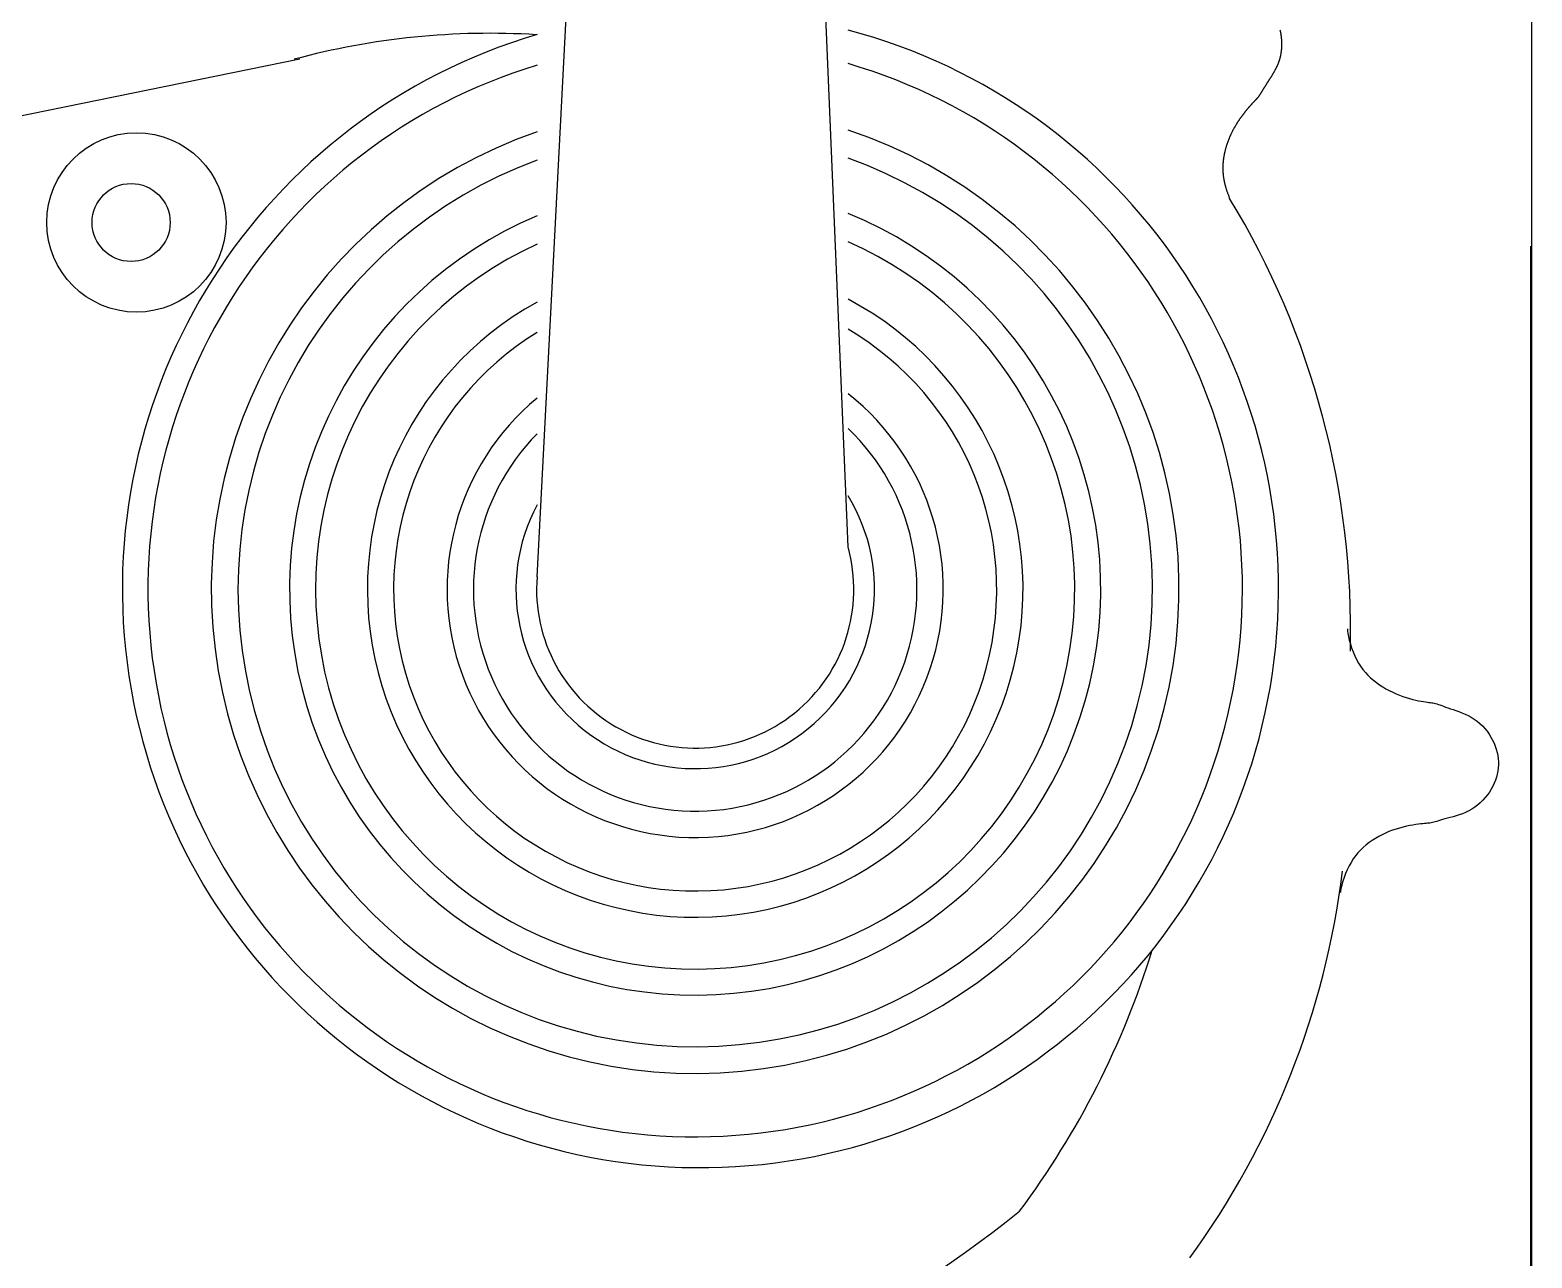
# Model space of a CAD drawing. Header units: millimetres. Extents: x -3204.52 to -3202.33, y 1775.89 to 1776.94.
# Drawn here: x -3203.7285 to -3203.6233, y 1776.1067 to 1776.1927 of the extents above; entities that cross this region are included whole.
import ezdxf

# ---------------------------------------------------------------- set-up
doc = ezdxf.new("R2010")
doc.units = ezdxf.units.MM
doc.header["$LTSCALE"] = 10
doc.layers.add('Veículos', color=2, linetype='Continuous')

msp = doc.modelspace()

# ---------------------------------------------------------------- linework, layer by layer
at = {"layer": 'Veículos'}
for p, q in [((-3203.692981384874, 1776.154442188809), (-3203.685530573867, 1776.297297688333)), ((-3203.623261450646, 1776.09372109699), (-3203.623261450646, 1776.225213899678)), ((-3203.640923723248, 1776.192739445288), (-3203.640916862126, 1776.19271093357)), ((-3203.640916862126, 1776.19271093357), (-3203.640910195782, 1776.192682299648)), ((-3203.640910195782, 1776.192682299648), (-3203.64090372482, 1776.192653544353)), ((-3203.64090372482, 1776.192653544353), (-3203.640897449845, 1776.192624668516)), ((-3203.640897449845, 1776.192624668516), (-3203.640891371463, 1776.192595672968)), ((-3203.640891371463, 1776.192595672968), (-3203.640885490277, 1776.192566558541)), ((-3203.640885490277, 1776.192566558541), (-3203.640879806979, 1776.192537326446)), ((-3203.640879806979, 1776.192537326446), (-3203.640874322606, 1776.192507979428)), ((-3203.640874322606, 1776.192507979428), (-3203.640869038281, 1776.192478520608)), ((-3203.640869038281, 1776.192478520608), (-3203.640863955128, 1776.192448953112)), ((-3203.640863955128, 1776.192448953112), (-3203.64085907427, 1776.192419280063)), ((-3203.64085907427, 1776.192419280063), (-3203.64085439683, 1776.192389504587)), ((-3203.64085439683, 1776.192389504587), (-3203.640849923931, 1776.192359629806)), ((-3203.640849923931, 1776.192359629806), (-3203.640845656697, 1776.192329658845)), ((-3203.640845656697, 1776.192329658845), (-3203.640841596272, 1776.192299594923)), ((-3203.640841596272, 1776.192299594923), (-3203.640837743889, 1776.192269441643)), ((-3203.640835526568, 1776.191248452603), (-3203.640839493065, 1776.191217461073)), ((-3203.640837743889, 1776.192269441643), (-3203.640834100799, 1776.192239202702)), ((-3203.640831810711, 1776.191279480485), (-3203.640835526568, 1776.191248452603)), ((-3203.640834100799, 1776.192239202702), (-3203.640830668256, 1776.192208881798)), ((-3203.640828344242, 1776.191310541023), (-3203.640831810711, 1776.191279480485)), ((-3203.640830668256, 1776.192208881798), (-3203.640827447513, 1776.192178482626)), ((-3203.640825125907, 1776.191341630517), (-3203.640828344242, 1776.191310541023)), ((-3203.640827447513, 1776.192178482626), (-3203.640824439823, 1776.192148008886)), ((-3203.640822154454, 1776.191372745272), (-3203.640825125907, 1776.191341630517)), ((-3203.640824439823, 1776.192148008886), (-3203.640821646437, 1776.192117464273)), ((-3203.64081942863, 1776.191403881591), (-3203.640822154454, 1776.191372745272)), ((-3203.640821646437, 1776.192117464273), (-3203.640819068611, 1776.192086852487)), ((-3203.640816947181, 1776.191435035774), (-3203.64081942863, 1776.191403881591)), ((-3203.640819068611, 1776.192086852487), (-3203.640816707595, 1776.192056177224)), ((-3203.640814708855, 1776.191466204125), (-3203.640816947181, 1776.191435035774)), ((-3203.640816707595, 1776.192056177224), (-3203.640814564645, 1776.192025442181)), ((-3203.640812712399, 1776.191497382948), (-3203.640814708855, 1776.191466204125)), ((-3203.640814564645, 1776.192025442181), (-3203.640812641011, 1776.191994651056)), ((-3203.640810956559, 1776.191528568543), (-3203.640812712399, 1776.191497382948)), ((-3203.640812641011, 1776.191994651056), (-3203.640810937947, 1776.191963807546)), ((-3203.640809440084, 1776.191559757214), (-3203.640810956559, 1776.191528568543)), ((-3203.640810937947, 1776.191963807546), (-3203.640809456706, 1776.191932915349)), ((-3203.640809456706, 1776.191932915349), (-3203.640808198542, 1776.191901978162)), ((-3203.640808161719, 1776.191590945265), (-3203.640809440084, 1776.191559757214)), ((-3203.640808198542, 1776.191901978162), (-3203.640807164707, 1776.191870999682)), ((-3203.640807120213, 1776.191622128996), (-3203.640808161719, 1776.191590945265)), ((-3203.640807164707, 1776.191870999682), (-3203.640806356452, 1776.191839983607)), ((-3203.640806314312, 1776.191653304711), (-3203.640807120213, 1776.191622128996)), ((-3203.640806356452, 1776.191839983607), (-3203.640805775034, 1776.191808933635)), ((-3203.640805742763, 1776.191684468712), (-3203.640806314312, 1776.191653304711)), ((-3203.640805775034, 1776.191808933635), (-3203.640805421702, 1776.191777853461)), ((-3203.640805404314, 1776.191715617303), (-3203.640805742763, 1776.191684468712)), ((-3203.640805421702, 1776.191777853461), (-3203.640805297711, 1776.191746746785)), ((-3203.640805297711, 1776.191746746785), (-3203.640805404314, 1776.191715617303)), ((-3203.709594831346, 1776.190681644745), (-3203.756628398251, 1776.181115428416)), ((-3203.641140061374, 1776.190182502958), (-3203.641152817392, 1776.190154941187)), ((-3203.641127478658, 1776.190210195048), (-3203.641140061374, 1776.190182502958)), ((-3203.641115076155, 1776.190238016369), (-3203.641127478658, 1776.190210195048)), ((-3203.641102860774, 1776.190265965832), (-3203.641115076155, 1776.190238016369)), ((-3203.641090839425, 1776.190294042349), (-3203.641102860774, 1776.190265965832)), ((-3203.641079019019, 1776.190322244833), (-3203.641090839425, 1776.190294042349)), ((-3203.641067406465, 1776.190350572195), (-3203.641079019019, 1776.190322244833)), ((-3203.641056008672, 1776.190379023347), (-3203.641067406465, 1776.190350572195)), ((-3203.641044832325, 1776.190407597129), (-3203.641056008672, 1776.190379023347)), ((-3203.6410338832, 1776.19043629209), (-3203.641044832325, 1776.190407597129)), ((-3203.641023166846, 1776.190465106707), (-3203.6410338832, 1776.19043629209)), ((-3203.641012688812, 1776.190494039458), (-3203.641023166846, 1776.190465106707)), ((-3203.641002454648, 1776.190523088818), (-3203.641012688812, 1776.190494039458)), ((-3203.640992469903, 1776.190552253266), (-3203.641002454648, 1776.190523088818)), ((-3203.640982740128, 1776.190581531278), (-3203.640992469903, 1776.190552253266)), ((-3203.64097327087, 1776.190610921331), (-3203.640982740128, 1776.190581531278)), ((-3203.640964066774, 1776.190640421612), (-3203.64097327087, 1776.190610921331)), ((-3203.640955128853, 1776.19067002915), (-3203.640964066774, 1776.190640421612)), ((-3203.640946457215, 1776.190699740681), (-3203.640955128853, 1776.19067002915)), ((-3203.640938051967, 1776.190729552942), (-3203.640946457215, 1776.190699740681)), ((-3203.640929913218, 1776.190759462672), (-3203.640938051967, 1776.190729552942)), ((-3203.640922041074, 1776.190789466608), (-3203.640929913218, 1776.190759462672)), ((-3203.640914435643, 1776.190819561487), (-3203.640922041074, 1776.190789466608)), ((-3203.640907097034, 1776.190849744047), (-3203.640914435643, 1776.190819561487)), ((-3203.640900025125, 1776.190880010952), (-3203.640907097034, 1776.190849744047)), ((-3203.640893218892, 1776.190910358579), (-3203.640900025125, 1776.190880010952)), ((-3203.640886677082, 1776.190940783229), (-3203.640893218892, 1776.190910358579)), ((-3203.64088039844, 1776.190971281206), (-3203.640886677082, 1776.190940783229)), ((-3203.640874381716, 1776.191001848811), (-3203.64088039844, 1776.190971281206)), ((-3203.640868625655, 1776.191032482347), (-3203.640874381716, 1776.191001848811)), ((-3203.640863129006, 1776.191063178118), (-3203.640868625655, 1776.191032482347)), ((-3203.640857890513, 1776.191093932425), (-3203.640863129006, 1776.191063178118)), ((-3203.640852908926, 1776.191124741572), (-3203.640857890513, 1776.191093932425)), ((-3203.640848182991, 1776.19115560186), (-3203.640852908926, 1776.191124741572)), ((-3203.640843711455, 1776.191186509593), (-3203.640848182991, 1776.19115560186)), ((-3203.640839493065, 1776.191217461073), (-3203.640843711455, 1776.191186509593)), ((-3203.641753548824, 1776.189129434835), (-3203.641767224816, 1776.189108505223)), ((-3203.641739752029, 1776.189150541), (-3203.641753548824, 1776.189129434835)), ((-3203.64172583983, 1776.189171822908), (-3203.641739752029, 1776.189150541)), ((-3203.641711817877, 1776.1891932797), (-3203.64172583983, 1776.189171822908)), ((-3203.641697692828, 1776.189214910333), (-3203.641711817877, 1776.1891932797)), ((-3203.641683471593, 1776.189236713721), (-3203.641697692828, 1776.189214910333)), ((-3203.641669161082, 1776.189258688775), (-3203.641683471593, 1776.189236713721)), ((-3203.641654768206, 1776.189280834408), (-3203.641669161082, 1776.189258688775)), ((-3203.641640299874, 1776.189303149529), (-3203.641654768206, 1776.189280834408)), ((-3203.641625762996, 1776.189325633053), (-3203.641640299874, 1776.189303149529)), ((-3203.641611164482, 1776.18934828389), (-3203.641625762996, 1776.189325633053)), ((-3203.641596511241, 1776.189371100953), (-3203.641611164482, 1776.18934828389)), ((-3203.641581810185, 1776.189394083154), (-3203.641596511241, 1776.189371100953)), ((-3203.641567068223, 1776.189417229403), (-3203.641581810185, 1776.189394083154)), ((-3203.641552292264, 1776.189440538614), (-3203.641567068223, 1776.189417229403)), ((-3203.64153748922, 1776.189464009699), (-3203.641552292264, 1776.189440538614)), ((-3203.641522665999, 1776.189487641568), (-3203.64153748922, 1776.189464009699)), ((-3203.641507829512, 1776.189511433135), (-3203.641522665999, 1776.189487641568)), ((-3203.641492986668, 1776.18953538331), (-3203.641507829512, 1776.189511433135)), ((-3203.641478144378, 1776.189559491007), (-3203.641492986668, 1776.18953538331)), ((-3203.641463309552, 1776.189583755136), (-3203.641478144378, 1776.189559491007)), ((-3203.641448489099, 1776.18960817461), (-3203.641463309552, 1776.189583755136)), ((-3203.64143368993, 1776.189632748341), (-3203.641448489099, 1776.18960817461)), ((-3203.641418918954, 1776.18965747524), (-3203.64143368993, 1776.189632748341)), ((-3203.641404183081, 1776.189682354219), (-3203.641418918954, 1776.18965747524)), ((-3203.641389489221, 1776.189707384191), (-3203.641404183081, 1776.189682354219)), ((-3203.641374844286, 1776.189732564067), (-3203.641389489221, 1776.189707384191)), ((-3203.641360255182, 1776.189757892759), (-3203.641374844286, 1776.189732564067)), ((-3203.641345728823, 1776.18978336918), (-3203.641360255182, 1776.189757892759)), ((-3203.641331272116, 1776.18980899224), (-3203.641345728823, 1776.18978336918)), ((-3203.641316891973, 1776.189834760853), (-3203.641331272116, 1776.18980899224)), ((-3203.641302595302, 1776.189860673929), (-3203.641316891973, 1776.189834760853)), ((-3203.641288389014, 1776.189886730381), (-3203.641302595302, 1776.189860673929)), ((-3203.64127428002, 1776.189912929121), (-3203.641288389014, 1776.189886730381)), ((-3203.641260275228, 1776.18993926906), (-3203.64127428002, 1776.189912929121)), ((-3203.641246381549, 1776.18996574911), (-3203.641260275228, 1776.18993926906)), ((-3203.641232605893, 1776.189992368184), (-3203.641246381549, 1776.18996574911)), ((-3203.64121895517, 1776.190019125193), (-3203.641232605893, 1776.189992368184)), ((-3203.641205436289, 1776.19004601905), (-3203.64121895517, 1776.190019125193)), ((-3203.641192056161, 1776.190073048666), (-3203.641205436289, 1776.19004601905)), ((-3203.641178821696, 1776.190100212953), (-3203.641192056161, 1776.190073048666)), ((-3203.641165739803, 1776.190127510822), (-3203.641178821696, 1776.190100212953)), ((-3203.641152817392, 1776.190154941187), (-3203.641165739803, 1776.190127510822)), ((-3203.642432488743, 1776.188062101331), (-3203.642439249947, 1776.188053025356)), ((-3203.642425709802, 1776.188071303806), (-3203.642432488743, 1776.188062101331)), ((-3203.642418909526, 1776.188080638764), (-3203.642425709802, 1776.188071303806)), ((-3203.64241208451, 1776.188090111468), (-3203.642418909526, 1776.188080638764)), ((-3203.642405232117, 1776.188099724291), (-3203.64241208451, 1776.188090111468)), ((-3203.6423983499, 1776.188109478886), (-3203.642405232117, 1776.188099724291)), ((-3203.642391435416, 1776.188119376908), (-3203.6423983499, 1776.188109478886)), ((-3203.642384486219, 1776.188129420008), (-3203.642391435416, 1776.188119376908)), ((-3203.642377499863, 1776.188139609839), (-3203.642384486219, 1776.188129420008)), ((-3203.642370473905, 1776.188149948056), (-3203.642377499863, 1776.188139609839)), ((-3203.642363405897, 1776.188160436309), (-3203.642370473905, 1776.188149948056)), ((-3203.642356293445, 1776.188171076073), (-3203.642363405897, 1776.188160436309)), ((-3203.642349134341, 1776.188181868098), (-3203.642356293445, 1776.188171076073)), ((-3203.64234192643, 1776.188192812954), (-3203.642349134341, 1776.188181868098)), ((-3203.642334667555, 1776.188203911212), (-3203.64234192643, 1776.188192812954)), ((-3203.642327355558, 1776.188215163442), (-3203.642334667555, 1776.188203911212)), ((-3203.642319988283, 1776.188226570215), (-3203.642327355558, 1776.188215163442)), ((-3203.642312563572, 1776.188238132101), (-3203.642319988283, 1776.188226570215)), ((-3203.642305079269, 1776.18824984967), (-3203.642312563572, 1776.188238132101)), ((-3203.642297533216, 1776.188261723494), (-3203.642305079269, 1776.18824984967)), ((-3203.642289923256, 1776.188273754142), (-3203.642297533216, 1776.188261723494)), ((-3203.642282247233, 1776.188285942185), (-3203.642289923256, 1776.188273754142)), ((-3203.64227450299, 1776.188298288193), (-3203.642282247233, 1776.188285942185)), ((-3203.642266688369, 1776.188310792737), (-3203.64227450299, 1776.188298288193)), ((-3203.642258801214, 1776.188323456388), (-3203.642266688369, 1776.188310792737)), ((-3203.642250839367, 1776.188336279715), (-3203.642258801214, 1776.188323456388)), ((-3203.642242800672, 1776.188349263289), (-3203.642250839367, 1776.188336279715)), ((-3203.642234682971, 1776.18836240768), (-3203.642242800672, 1776.188349263289)), ((-3203.642226484108, 1776.188375713459), (-3203.642234682971, 1776.18836240768)), ((-3203.642218201925, 1776.188389181197), (-3203.642226484108, 1776.188375713459)), ((-3203.642209834266, 1776.188402811464), (-3203.642218201925, 1776.188389181197)), ((-3203.642201378973, 1776.18841660483), (-3203.642209834266, 1776.188402811464)), ((-3203.64219283389, 1776.188430561865), (-3203.642201378973, 1776.18841660483)), ((-3203.64218419686, 1776.188444683141), (-3203.64219283389, 1776.188430561865)), ((-3203.642175465725, 1776.188458969227), (-3203.64218419686, 1776.188444683141)), ((-3203.642166638328, 1776.188473420694), (-3203.642175465725, 1776.188458969227)), ((-3203.642157712514, 1776.188488038113), (-3203.642166638328, 1776.188473420694)), ((-3203.642148686124, 1776.188502822054), (-3203.642157712514, 1776.188488038113)), ((-3203.642139557001, 1776.188517773087), (-3203.642148686124, 1776.188502822054)), ((-3203.642130322989, 1776.188532891782), (-3203.642139557001, 1776.188517773087)), ((-3203.642120981931, 1776.188548178711), (-3203.642130322989, 1776.188532891782)), ((-3203.64211153167, 1776.188563634444), (-3203.642120981931, 1776.188548178711)), ((-3203.642101970047, 1776.18857925955), (-3203.64211153167, 1776.188563634444)), ((-3203.642092294908, 1776.188595054601), (-3203.642101970047, 1776.18857925955)), ((-3203.642082504094, 1776.188611020167), (-3203.642092294908, 1776.188595054601)), ((-3203.642072595449, 1776.188627156819), (-3203.642082504094, 1776.188611020167)), ((-3203.642062566816, 1776.188643465126), (-3203.642072595449, 1776.188627156819)), ((-3203.642052416037, 1776.188659945659), (-3203.642062566816, 1776.188643465126)), ((-3203.642042140956, 1776.18867659899), (-3203.642052416037, 1776.188659945659)), ((-3203.642031739415, 1776.188693425687), (-3203.642042140956, 1776.18867659899)), ((-3203.642021209258, 1776.188710426321), (-3203.642031739415, 1776.188693425687)), ((-3203.642010548328, 1776.188727601464), (-3203.642021209258, 1776.188710426321)), ((-3203.641999754467, 1776.188744951686), (-3203.642010548328, 1776.188727601464)), ((-3203.64198882552, 1776.188762477556), (-3203.641999754467, 1776.188744951686)), ((-3203.641977759327, 1776.188780179645), (-3203.64198882552, 1776.188762477556)), ((-3203.641966553733, 1776.188798058524), (-3203.641977759327, 1776.188780179645)), ((-3203.641955206582, 1776.188816114764), (-3203.641966553733, 1776.188798058524)), ((-3203.641943715715, 1776.188834348934), (-3203.641955206582, 1776.188816114764)), ((-3203.641932078975, 1776.188852761605), (-3203.641943715715, 1776.188834348934)), ((-3203.641920294458, 1776.188871353301), (-3203.641932078975, 1776.188852761605)), ((-3203.641908361266, 1776.188890124363), (-3203.641920294458, 1776.188871353301)), ((-3203.641896278753, 1776.188909075085), (-3203.641908361266, 1776.188890124363)), ((-3203.641884046274, 1776.18892820576), (-3203.641896278753, 1776.188909075085)), ((-3203.641871663181, 1776.188947516683), (-3203.641884046274, 1776.18892820576)), ((-3203.64185912883, 1776.188967008147), (-3203.641871663181, 1776.188947516683)), ((-3203.641846442575, 1776.188986680447), (-3203.64185912883, 1776.188967008147)), ((-3203.64183360377, 1776.189006533876), (-3203.641846442575, 1776.188986680447)), ((-3203.641820612776, 1776.189026568545), (-3203.64183360377, 1776.189006533876)), ((-3203.641807473985, 1776.189046783825), (-3203.641820612776, 1776.189026568545)), ((-3203.641794192795, 1776.189067178906), (-3203.641807473985, 1776.189046783825)), ((-3203.641780774607, 1776.189087752976), (-3203.641794192795, 1776.189067178906)), ((-3203.641767224816, 1776.189108505223), (-3203.641780774607, 1776.189087752976)), ((-3203.643348855793, 1776.1870219926), (-3203.643365782365, 1776.187000782309)), ((-3203.643332022979, 1776.187042971215), (-3203.643348855793, 1776.1870219926)), ((-3203.643315289032, 1776.187063715219), (-3203.643332022979, 1776.187042971215)), ((-3203.64329865906, 1776.187084221674), (-3203.643315289032, 1776.187063715219)), ((-3203.64328213817, 1776.187104487644), (-3203.64329865906, 1776.187084221674)), ((-3203.64326573147, 1776.187124510195), (-3203.64328213817, 1776.187104487644)), ((-3203.643249444068, 1776.187144286389), (-3203.64326573147, 1776.187124510195)), ((-3203.643233281072, 1776.187163813292), (-3203.643249444068, 1776.187144286389)), ((-3203.643217247589, 1776.187183087966), (-3203.643233281072, 1776.187163813292)), ((-3203.643201348728, 1776.187202107476), (-3203.643217247589, 1776.187183087966)), ((-3203.643185589596, 1776.187220868885), (-3203.643201348728, 1776.187202107476)), ((-3203.643169975301, 1776.187239369258), (-3203.643185589596, 1776.187220868885)), ((-3203.643154510952, 1776.187257605659), (-3203.643169975301, 1776.187239369258)), ((-3203.643139201655, 1776.187275575151), (-3203.643154510952, 1776.187257605659)), ((-3203.643124052518, 1776.1872932748), (-3203.643139201655, 1776.187275575151)), ((-3203.643109068651, 1776.187310701668), (-3203.643124052518, 1776.1872932748)), ((-3203.64309425516, 1776.187327852819), (-3203.643109068651, 1776.187310701668)), ((-3203.643079617152, 1776.187344725318), (-3203.64309425516, 1776.187327852819)), ((-3203.643065159487, 1776.187361316507), (-3203.643079617152, 1776.187344725318)), ((-3203.643050886023, 1776.187377624838), (-3203.643065159487, 1776.187361316507)), ((-3203.643036800368, 1776.187393649043), (-3203.643050886023, 1776.187377624838)), ((-3203.643022906132, 1776.187409387852), (-3203.643036800368, 1776.187393649043)), ((-3203.643009206924, 1776.187424839996), (-3203.643022906132, 1776.187409387852)), ((-3203.642995706352, 1776.187440004207), (-3203.643009206924, 1776.187424839996)), ((-3203.642982408025, 1776.187454879215), (-3203.642995706352, 1776.187440004207)), ((-3203.642969315553, 1776.187469463751), (-3203.642982408025, 1776.187454879215)), ((-3203.642956431544, 1776.187483757657), (-3203.642969315553, 1776.187469463751)), ((-3203.642943754612, 1776.187497765221), (-3203.642956431544, 1776.187483757657)), ((-3203.642931282369, 1776.187511491842), (-3203.642943754612, 1776.187497765221)), ((-3203.642919012429, 1776.187524942918), (-3203.642931282369, 1776.187511491842)), ((-3203.642906942404, 1776.187538123849), (-3203.642919012429, 1776.187524942918)), ((-3203.642895069908, 1776.187551040031), (-3203.642906942404, 1776.187538123849)), ((-3203.642883392554, 1776.187563696866), (-3203.642895069908, 1776.187551040031)), ((-3203.642871907954, 1776.18757609975), (-3203.642883392554, 1776.187563696866)), ((-3203.642860613473, 1776.187588254362), (-3203.642871907954, 1776.18757609975)), ((-3203.642849505475, 1776.187600167487), (-3203.642860613473, 1776.187588254362)), ((-3203.642838580073, 1776.187611846194), (-3203.642849505475, 1776.187600167487)), ((-3203.642827833381, 1776.187623297546), (-3203.642838580073, 1776.187611846194)), ((-3203.642817261514, 1776.18763452861), (-3203.642827833381, 1776.187623297546)), ((-3203.642806860587, 1776.187645546451), (-3203.642817261514, 1776.18763452861)), ((-3203.642796626712, 1776.187656358135), (-3203.642806860587, 1776.187645546451)), ((-3203.642786556005, 1776.187666970728), (-3203.642796626712, 1776.187656358135)), ((-3203.64277664458, 1776.187677391295), (-3203.642786556005, 1776.187666970728)), ((-3203.642766888551, 1776.187687626902), (-3203.64277664458, 1776.187677391295)), ((-3203.642757284031, 1776.187697684615), (-3203.642766888551, 1776.187687626902)), ((-3203.642747827135, 1776.1877075715), (-3203.642757284031, 1776.187697684615)), ((-3203.642738513978, 1776.187717294622), (-3203.642747827135, 1776.1877075715)), ((-3203.642729340673, 1776.187726861046), (-3203.642738513978, 1776.187717294622)), ((-3203.642720303335, 1776.187736277838), (-3203.642729340673, 1776.187726861046)), ((-3203.642711398078, 1776.187745552066), (-3203.642720303335, 1776.187736277838)), ((-3203.642702621016, 1776.187754690792), (-3203.642711398078, 1776.187745552066)), ((-3203.642693968263, 1776.187763701084), (-3203.642702621016, 1776.187754690792)), ((-3203.642685435934, 1776.187772590008), (-3203.642693968263, 1776.187763701084)), ((-3203.642677020142, 1776.187781364628), (-3203.642685435934, 1776.187772590008)), ((-3203.642668717002, 1776.187790032011), (-3203.642677020142, 1776.187781364628)), ((-3203.642660522628, 1776.187798599222), (-3203.642668717002, 1776.187790032011)), ((-3203.642652433134, 1776.187807073327), (-3203.642660522628, 1776.187798599222)), ((-3203.642644444635, 1776.187815461391), (-3203.642652433134, 1776.187807073327)), ((-3203.642636553243, 1776.187823770481), (-3203.642644444635, 1776.187815461391)), ((-3203.642628755075, 1776.187832007662), (-3203.642636553243, 1776.187823770481)), ((-3203.642621046244, 1776.187840179999), (-3203.642628755075, 1776.187832007662)), ((-3203.642613422864, 1776.187848294559), (-3203.642621046244, 1776.187840179999)), ((-3203.642605881048, 1776.187856358406), (-3203.642613422864, 1776.187848294559)), ((-3203.642598416913, 1776.187864378607), (-3203.642605881048, 1776.187856358406)), ((-3203.642591026571, 1776.187872362228), (-3203.642598416913, 1776.187864378607)), ((-3203.642583706137, 1776.187880316334), (-3203.642591026571, 1776.187872362228)), ((-3203.642576451724, 1776.18788824799), (-3203.642583706137, 1776.187880316334)), ((-3203.642569259448, 1776.187896164263), (-3203.642576451724, 1776.18788824799)), ((-3203.642562125423, 1776.187904072217), (-3203.642569259448, 1776.187896164263)), ((-3203.642555045762, 1776.18791197892), (-3203.642562125423, 1776.187904072217)), ((-3203.64254801658, 1776.187919891436), (-3203.642555045762, 1776.18791197892)), ((-3203.64254103399, 1776.187927816831), (-3203.64254801658, 1776.187919891436)), ((-3203.642534094108, 1776.18793576217), (-3203.64254103399, 1776.187927816831)), ((-3203.642527193047, 1776.187943734521), (-3203.642534094108, 1776.18793576217)), ((-3203.642520326921, 1776.187951740947), (-3203.642527193047, 1776.187943734521)), ((-3203.642513491845, 1776.187959788515), (-3203.642520326921, 1776.187951740947)), ((-3203.642506683933, 1776.187967884291), (-3203.642513491845, 1776.187959788515)), ((-3203.642499899299, 1776.187976035339), (-3203.642506683933, 1776.187967884291)), ((-3203.642493134057, 1776.187984248727), (-3203.642499899299, 1776.187976035339)), ((-3203.642486384322, 1776.187992531519), (-3203.642493134057, 1776.187984248727)), ((-3203.642479646207, 1776.188000890782), (-3203.642486384322, 1776.187992531519)), ((-3203.642472915827, 1776.18800933358), (-3203.642479646207, 1776.188000890782)), ((-3203.642466189343, 1776.1880178668), (-3203.642472915827, 1776.18800933358)), ((-3203.642459463112, 1776.188026496604), (-3203.642466189343, 1776.1880178668)), ((-3203.642452733533, 1776.188035228976), (-3203.642459463112, 1776.188026496604)), ((-3203.642445997011, 1776.188044069899), (-3203.642452733533, 1776.188035228976)), ((-3203.642439249947, 1776.188053025356), (-3203.642445997011, 1776.188044069899)), ((-3203.644077607226, 1776.185967862327), (-3203.644093914151, 1776.185939550802)), ((-3203.64406119342, 1776.185996059902), (-3203.644077607226, 1776.185967862327)), ((-3203.644044674824, 1776.186024141808), (-3203.64406119342, 1776.185996059902)), ((-3203.644028053523, 1776.186052106321), (-3203.644044674824, 1776.186024141808)), ((-3203.644011332011, 1776.186079951558), (-3203.644028053523, 1776.186052106321)), ((-3203.643994514387, 1776.186107674988), (-3203.644011332011, 1776.186079951558)), ((-3203.643977605155, 1776.186135273918), (-3203.643994514387, 1776.186107674988)), ((-3203.64396060882, 1776.186162745653), (-3203.643977605155, 1776.186135273918)), ((-3203.643943529885, 1776.186190087502), (-3203.64396060882, 1776.186162745653)), ((-3203.643926372855, 1776.186217296771), (-3203.643943529885, 1776.186190087502)), ((-3203.643909142233, 1776.186244370766), (-3203.643926372855, 1776.186217296771)), ((-3203.643891842522, 1776.186271306795), (-3203.643909142233, 1776.186244370766)), ((-3203.643874478329, 1776.186298102123), (-3203.643891842522, 1776.186271306795)), ((-3203.643857054659, 1776.186324753856), (-3203.643874478329, 1776.186298102123)), ((-3203.64383957662, 1776.186351259058), (-3203.643857054659, 1776.186324753856)), ((-3203.643822049322, 1776.186377614791), (-3203.64383957662, 1776.186351259058)), ((-3203.64380447787, 1776.186403818121), (-3203.643822049322, 1776.186377614791)), ((-3203.643786867374, 1776.186429866111), (-3203.64380447787, 1776.186403818121)), ((-3203.64376922294, 1776.186455755825), (-3203.643786867374, 1776.186429866111)), ((-3203.643751549678, 1776.186481484328), (-3203.64376922294, 1776.186455755825)), ((-3203.643733852694, 1776.186507048682), (-3203.643751549678, 1776.186481484328)), ((-3203.643716137096, 1776.186532445953), (-3203.643733852694, 1776.186507048682)), ((-3203.643698407993, 1776.186557673205), (-3203.643716137096, 1776.186532445953)), ((-3203.643680670491, 1776.1865827275), (-3203.643698407993, 1776.186557673205)), ((-3203.6436629297, 1776.186607605903), (-3203.643680670491, 1776.1865827275)), ((-3203.643645190727, 1776.186632305479), (-3203.6436629297, 1776.186607605903)), ((-3203.643627458679, 1776.18665682329), (-3203.643645190727, 1776.186632305479)), ((-3203.643609738665, 1776.186681156402), (-3203.643627458679, 1776.18665682329)), ((-3203.643592035792, 1776.186705301878), (-3203.643609738665, 1776.186681156402)), ((-3203.643574355168, 1776.186729256782), (-3203.643592035792, 1776.186705301878)), ((-3203.643556701902, 1776.186753018178), (-3203.643574355168, 1776.186729256782)), ((-3203.643539081099, 1776.18677658313), (-3203.643556701902, 1776.186753018178)), ((-3203.64352149787, 1776.186799948702), (-3203.643539081099, 1776.18677658313)), ((-3203.643503957321, 1776.186823111958), (-3203.64352149787, 1776.186799948702)), ((-3203.64348646456, 1776.186846069962), (-3203.643503957321, 1776.186823111958)), ((-3203.643469024695, 1776.186868819778), (-3203.64348646456, 1776.186846069962)), ((-3203.643451642834, 1776.18689135847), (-3203.643469024695, 1776.186868819778)), ((-3203.643434324086, 1776.186913683101), (-3203.643451642834, 1776.18689135847)), ((-3203.643417073557, 1776.186935790737), (-3203.643434324086, 1776.186913683101)), ((-3203.643399896355, 1776.186957678441), (-3203.643417073557, 1776.186935790737)), ((-3203.643382797588, 1776.186979343277), (-3203.643399896355, 1776.186957678441)), ((-3203.643365782365, 1776.187000782309), (-3203.643382797588, 1776.186979343277)), ((-3203.644572564483, 1776.184920361216), (-3203.644584096012, 1776.184889033332)), ((-3203.644560871107, 1776.184951628132), (-3203.644572564483, 1776.184920361216)), ((-3203.644549017368, 1776.184982832603), (-3203.644560871107, 1776.184951628132)), ((-3203.64453700475, 1776.185013973149), (-3203.644549017368, 1776.184982832603)), ((-3203.644524834738, 1776.18504504829), (-3203.64453700475, 1776.185013973149)), ((-3203.644512508816, 1776.185076056548), (-3203.644524834738, 1776.18504504829)), ((-3203.644500028468, 1776.185106996444), (-3203.644512508816, 1776.185076056548)), ((-3203.644487395178, 1776.185137866499), (-3203.644500028468, 1776.185106996444)), ((-3203.64447461043, 1776.185168665232), (-3203.644487395178, 1776.185137866499)), ((-3203.64446167571, 1776.185199391166), (-3203.64447461043, 1776.185168665232)), ((-3203.6444485925, 1776.185230042822), (-3203.64446167571, 1776.185199391166)), ((-3203.644435362285, 1776.18526061872), (-3203.6444485925, 1776.185230042822)), ((-3203.64442198655, 1776.185291117381), (-3203.644435362285, 1776.18526061872)), ((-3203.644408466778, 1776.185321537326), (-3203.64442198655, 1776.185291117381)), ((-3203.644394804454, 1776.185351877077), (-3203.644408466778, 1776.185321537326)), ((-3203.644381001062, 1776.185382135153), (-3203.644394804454, 1776.185351877077)), ((-3203.644367058087, 1776.185412310076), (-3203.644381001062, 1776.185382135153)), ((-3203.644352977011, 1776.185442400368), (-3203.644367058087, 1776.185412310076)), ((-3203.64433875932, 1776.185472404548), (-3203.644352977011, 1776.185442400368)), ((-3203.644324406499, 1776.185502321138), (-3203.64433875932, 1776.185472404548)), ((-3203.64430992003, 1776.185532148658), (-3203.644324406499, 1776.185502321138)), ((-3203.644295301399, 1776.18556188563), (-3203.64430992003, 1776.185532148658)), ((-3203.644280552089, 1776.185591530575), (-3203.644295301399, 1776.18556188563)), ((-3203.644265673585, 1776.185621082013), (-3203.644280552089, 1776.185591530575)), ((-3203.644250667371, 1776.185650538466), (-3203.644265673585, 1776.185621082013)), ((-3203.644235534932, 1776.185679898454), (-3203.644250667371, 1776.185650538466)), ((-3203.64422027775, 1776.185709160498), (-3203.644235534932, 1776.185679898454)), ((-3203.644204897311, 1776.18573832312), (-3203.64422027775, 1776.185709160498)), ((-3203.6441893951, 1776.18576738484), (-3203.644204897311, 1776.18573832312)), ((-3203.644173772599, 1776.185796344179), (-3203.6441893951, 1776.18576738484)), ((-3203.644158031294, 1776.185825199658), (-3203.644173772599, 1776.185796344179)), ((-3203.644142172769, 1776.185853949757), (-3203.644158031294, 1776.185825199658)), ((-3203.644126199011, 1776.185882592795), (-3203.644142172769, 1776.185853949757)), ((-3203.644110112109, 1776.185911127051), (-3203.644126199011, 1776.185882592795)), ((-3203.644093914151, 1776.185939550802), (-3203.644110112109, 1776.185911127051)), ((-3203.64485877683, 1776.183862898437), (-3203.644864137321, 1776.183830299303)), ((-3203.644853205987, 1776.18389546896), (-3203.64485877683, 1776.183862898437)), ((-3203.644847426219, 1776.183928011305), (-3203.644853205987, 1776.18389546896)), ((-3203.644841438957, 1776.183960525906), (-3203.644847426219, 1776.183928011305)), ((-3203.644835245629, 1776.183993013198), (-3203.644841438957, 1776.183960525906)), ((-3203.644828847664, 1776.184025473615), (-3203.644835245629, 1776.183993013198)), ((-3203.644822246492, 1776.184057907591), (-3203.644828847664, 1776.184025473615)), ((-3203.644815443543, 1776.18409031556), (-3203.644822246492, 1776.184057907591)), ((-3203.644808440251, 1776.184122697701), (-3203.644815443543, 1776.18409031556)), ((-3203.644801238085, 1776.184155053174), (-3203.644808440251, 1776.184122697701)), ((-3203.644793838516, 1776.184187380881), (-3203.644801238085, 1776.184155053174)), ((-3203.644786243018, 1776.184219679727), (-3203.644793838516, 1776.184187380881)), ((-3203.644778453064, 1776.184251948614), (-3203.644786243018, 1776.184219679727)), ((-3203.644770470127, 1776.184284186446), (-3203.644778453064, 1776.184251948614)), ((-3203.644762295681, 1776.184316392128), (-3203.644770470127, 1776.184284186446)), ((-3203.644753931198, 1776.184348564562), (-3203.644762295681, 1776.184316392128)), ((-3203.644745378155, 1776.184380702589), (-3203.644753931198, 1776.184348564562)), ((-3203.644736638033, 1776.184412804792), (-3203.644745378155, 1776.184380702589)), ((-3203.644727712316, 1776.184444869694), (-3203.644736638033, 1776.184412804792)), ((-3203.644718602488, 1776.184476895814), (-3203.644727712316, 1776.184444869694)), ((-3203.644709310035, 1776.184508881675), (-3203.644718602488, 1776.184476895814)), ((-3203.64469983644, 1776.184540825796), (-3203.644709310035, 1776.184508881675)), ((-3203.644690183187, 1776.184572726699), (-3203.64469983644, 1776.184540825796)), ((-3203.64468035176, 1776.184604582905), (-3203.644690183187, 1776.184572726699)), ((-3203.644670343645, 1776.184636392934), (-3203.64468035176, 1776.184604582905)), ((-3203.644660160324, 1776.184668155308), (-3203.644670343645, 1776.184636392934)), ((-3203.644649803282, 1776.184699868548), (-3203.644660160324, 1776.184668155308)), ((-3203.644639274004, 1776.184731531173), (-3203.644649803282, 1776.184699868548)), ((-3203.644628573974, 1776.184763141707), (-3203.644639274004, 1776.184731531173)), ((-3203.644617704675, 1776.184794698668), (-3203.644628573974, 1776.184763141707)), ((-3203.644606667593, 1776.184826200579), (-3203.644617704675, 1776.184794698668)), ((-3203.64459546421, 1776.18485764596), (-3203.644606667593, 1776.184826200579)), ((-3203.644584096012, 1776.184889033332), (-3203.64459546421, 1776.18485764596)), ((-3203.644925975511, 1776.183104321632), (-3203.644926106197, 1776.18307084771)), ((-3203.644926106197, 1776.18307084771), (-3203.644925992481, 1776.183037325954)), ((-3203.644925992481, 1776.183037325954), (-3203.644925632945, 1776.183003755548)), ((-3203.644925601842, 1776.183137748537), (-3203.644925975511, 1776.183104321632)), ((-3203.644925632945, 1776.183003755548), (-3203.644925026172, 1776.182970135674)), ((-3203.644924986608, 1776.183171129242), (-3203.644925601842, 1776.183137748537)), ((-3203.644925026172, 1776.182970135674), (-3203.644924170742, 1776.182936465516)), ((-3203.644924131228, 1776.183204464564), (-3203.644924986608, 1776.183171129242)), ((-3203.644924170742, 1776.182936465516), (-3203.644923065238, 1776.182902744257)), ((-3203.644923037118, 1776.18323775532), (-3203.644924131228, 1776.183204464564)), ((-3203.644923065238, 1776.182902744257), (-3203.644921708241, 1776.182868971081)), ((-3203.644921705698, 1776.183271002327), (-3203.644923037118, 1776.18323775532)), ((-3203.644921708241, 1776.182868971081), (-3203.644920098334, 1776.182835145169)), ((-3203.644920138386, 1776.183304206401), (-3203.644921705698, 1776.183271002327)), ((-3203.6449183366, 1776.183337368359), (-3203.644920138386, 1776.183304206401)), ((-3203.644920098334, 1776.182835145169), (-3203.644918234098, 1776.182801265706)), ((-3203.644916301759, 1776.183370489018), (-3203.6449183366, 1776.183337368359)), ((-3203.644918234098, 1776.182801265706), (-3203.644916114114, 1776.182767331874)), ((-3203.644914035279, 1776.183403569195), (-3203.644916301759, 1776.183370489018)), ((-3203.64491153858, 1776.183436609708), (-3203.644914035279, 1776.183403569195)), ((-3203.644908813081, 1776.183469611371), (-3203.64491153858, 1776.183436609708)), ((-3203.644905860198, 1776.183502575004), (-3203.644908813081, 1776.183469611371)), ((-3203.644902681351, 1776.183535501421), (-3203.644905860198, 1776.183502575004)), ((-3203.644899277957, 1776.183568391441), (-3203.644902681351, 1776.183535501421)), ((-3203.644895651435, 1776.18360124588), (-3203.644899277957, 1776.183568391441)), ((-3203.644891803203, 1776.183634065555), (-3203.644895651435, 1776.18360124588)), ((-3203.644887734679, 1776.183666851283), (-3203.644891803203, 1776.183634065555)), ((-3203.644883447282, 1776.18369960388), (-3203.644887734679, 1776.183666851283)), ((-3203.644878942429, 1776.183732324164), (-3203.644883447282, 1776.18369960388)), ((-3203.644874221539, 1776.183765012951), (-3203.644878942429, 1776.183732324164)), ((-3203.64486928603, 1776.183797671059), (-3203.644874221539, 1776.183765012951)), ((-3203.644864137321, 1776.183830299303), (-3203.64486928603, 1776.183797671059)), ((-3203.644916114114, 1776.182767331874), (-3203.644913736965, 1776.182733342857)), ((-3203.644913736965, 1776.182733342857), (-3203.644911101232, 1776.182699297838)), ((-3203.644911101232, 1776.182699297838), (-3203.644908205497, 1776.182665196)), ((-3203.644908205497, 1776.182665196), (-3203.644905048342, 1776.182631036526)), ((-3203.644905048342, 1776.182631036526), (-3203.644901628349, 1776.182596818599)), ((-3203.644901628349, 1776.182596818599), (-3203.644897944099, 1776.182562541403)), ((-3203.644897944099, 1776.182562541403), (-3203.644893994175, 1776.18252820412)), ((-3203.644893994175, 1776.18252820412), (-3203.644889777157, 1776.182493805934)), ((-3203.644889777157, 1776.182493805934), (-3203.644885291629, 1776.182459346028)), ((-3203.644885291629, 1776.182459346028), (-3203.644880536171, 1776.182424823584)), ((-3203.644880536171, 1776.182424823584), (-3203.644875509365, 1776.182390237787)), ((-3203.644875509365, 1776.182390237787), (-3203.644870209794, 1776.18235558782)), ((-3203.644870209794, 1776.18235558782), (-3203.644864636039, 1776.182320872865)), ((-3203.644864636039, 1776.182320872865), (-3203.644858786681, 1776.182286092105)), ((-3203.644858786681, 1776.182286092105), (-3203.644852660303, 1776.182251244724)), ((-3203.644852660303, 1776.182251244724), (-3203.644846255485, 1776.182216329905)), ((-3203.644846255485, 1776.182216329905), (-3203.644839571097, 1776.182181347262)), ((-3203.644839571097, 1776.182181347262), (-3203.644832607145, 1776.182146298127)), ((-3203.644832607145, 1776.182146298127), (-3203.644825363924, 1776.182111184266)), ((-3203.644825363924, 1776.182111184266), (-3203.644817841728, 1776.182076007441)), ((-3203.644817841728, 1776.182076007441), (-3203.644810040849, 1776.182040769418)), ((-3203.644810040849, 1776.182040769418), (-3203.644801961583, 1776.182005471959)), ((-3203.644801961583, 1776.182005471959), (-3203.644793604222, 1776.181970116829)), ((-3203.644793604222, 1776.181970116829), (-3203.644784969062, 1776.181934705792)), ((-3203.644784969062, 1776.181934705792), (-3203.644776057536, 1776.181899242333)), ((-3203.644776057536, 1776.181899242333), (-3203.644766875645, 1776.181863736818)), ((-3203.644766875645, 1776.181863736818), (-3203.644757430531, 1776.181828201334)), ((-3203.644757430531, 1776.181828201334), (-3203.644747729337, 1776.181792647969)), ((-3203.644747729337, 1776.181792647969), (-3203.644737779203, 1776.181757088809)), ((-3203.644737779203, 1776.181757088809), (-3203.644727587272, 1776.181721535944)), ((-3203.644727587272, 1776.181721535944), (-3203.644717160684, 1776.181686001458)), ((-3203.644717160684, 1776.181686001458), (-3203.644706506584, 1776.18165049744)), ((-3203.644706506584, 1776.18165049744), (-3203.644695615674, 1776.181614992091)), ((-3203.644695615674, 1776.181614992091), (-3203.644684412907, 1776.181579278063)), ((-3203.644684412907, 1776.181579278063), (-3203.6446728068, 1776.181543104125)), ((-3203.6446728068, 1776.181543104125), (-3203.644660705868, 1776.181506219042)), ((-3203.644660705868, 1776.181506219042), (-3203.644648018627, 1776.181468371583)), ((-3203.644648018627, 1776.181468371583), (-3203.644634653592, 1776.181429310514)), ((-3203.644634653592, 1776.181429310514), (-3203.644620519279, 1776.181388784602)), ((-3203.644620519279, 1776.181388784602), (-3203.644605524203, 1776.181346542614)), ((-3203.644605524203, 1776.181346542614), (-3203.644589579721, 1776.18130236897)), ((-3203.644589579721, 1776.18130236897), (-3203.644572608548, 1776.1812561907)), ((-3203.644572608548, 1776.1812561907), (-3203.644554536243, 1776.181207970488)), ((-3203.644554536243, 1776.181207970488), (-3203.644535288362, 1776.181157671016)), ((-3203.644535288362, 1776.181157671016), (-3203.644514790462, 1776.181105254968)), ((-3203.644514790462, 1776.181105254968), (-3203.644492968101, 1776.181050685027)), ((-3203.644492968101, 1776.181050685027), (-3203.644469746835, 1776.180993923875)), ((-3203.644469746835, 1776.180993923875), (-3203.644445052221, 1776.180934934197)), ((-3203.62332924674, 1776.09527987833), (-3203.62332924674, 1776.177593426345)), ((-3203.636182976532, 1776.150778980047), (-3203.636180446116, 1776.150642667615)), ((-3203.636180446116, 1776.150642667615), (-3203.63615853329, 1776.150460757947)), ((-3203.63615853329, 1776.150460757947), (-3203.636118343462, 1776.15024195327)), ((-3203.636118343462, 1776.15024195327), (-3203.636060982039, 1776.149994955811)), ((-3203.636060982039, 1776.149994955811), (-3203.63598755443, 1776.149728467797)), ((-3203.63598755443, 1776.149728467797), (-3203.63589916604, 1776.149451191455)), ((-3203.63589916604, 1776.149451191455), (-3203.635796922279, 1776.149171829011)), ((-3203.635796922279, 1776.149171829011), (-3203.635681928552, 1776.148899082694)), ((-3203.635681928552, 1776.148899082694), (-3203.635555157683, 1776.1486400746)), ((-3203.635555157683, 1776.1486400746), (-3203.635417052147, 1776.148395606307)), ((-3203.635417052147, 1776.148395606307), (-3203.635267921838, 1776.148164899266)), ((-3203.635267921838, 1776.148164899266), (-3203.635108076647, 1776.147947174924)), ((-3203.635108076647, 1776.147947174924), (-3203.634937826465, 1776.14774165473)), ((-3203.634937826465, 1776.14774165473), (-3203.634757481186, 1776.147547560135)), ((-3203.634757481186, 1776.147547560135), (-3203.6345673507, 1776.147364112585)), ((-3203.6345673507, 1776.147364112585), (-3203.634367744899, 1776.147190533532)), ((-3203.634367744899, 1776.147190533532), (-3203.634159119573, 1776.147026196347)), ((-3203.634159119573, 1776.147026196347), (-3203.633942514106, 1776.146871082105)), ((-3203.633942514106, 1776.146871082105), (-3203.633719113777, 1776.146725323802)), ((-3203.633719113777, 1776.146725323802), (-3203.633490103868, 1776.146589054435)), ((-3203.633490103868, 1776.146589054435), (-3203.633256669659, 1776.146462407001)), ((-3203.633256669659, 1776.146462407001), (-3203.633019996431, 1776.146345514499)), ((-3203.633019996431, 1776.146345514499), (-3203.632781269465, 1776.146238509925)), ((-3203.632781269465, 1776.146238509925), (-3203.632541674042, 1776.146141526277)), ((-3203.632541674042, 1776.146141526277), (-3203.632302635372, 1776.146054597519)), ((-3203.632302635372, 1776.146054597519), (-3203.632066538385, 1776.145977361482)), ((-3203.632066538385, 1776.145977361482), (-3203.631836007939, 1776.145909356962)), ((-3203.631836007939, 1776.145909356962), (-3203.631613668893, 1776.145850122759)), ((-3203.631613668893, 1776.145850122759), (-3203.631402146108, 1776.145799197669)), ((-3203.631402146108, 1776.145799197669), (-3203.631204064441, 1776.14575612049)), ((-3203.631204064441, 1776.14575612049), (-3203.631022048751, 1776.14572043002)), ((-3203.631022048751, 1776.14572043002), (-3203.630858723898, 1776.145691665056)), ((-3203.630858723898, 1776.145691665056), (-3203.630715702954, 1776.14566917459)), ((-3203.630715702954, 1776.14566917459), (-3203.630590551847, 1776.145651548391)), ((-3203.630590551847, 1776.145651548391), (-3203.630479824716, 1776.145637186422)), ((-3203.630479824716, 1776.145637186422), (-3203.630380075703, 1776.145624488644)), ((-3203.630380075703, 1776.145624488644), (-3203.630287858949, 1776.145611855022)), ((-3203.630287858949, 1776.145611855022), (-3203.630199728593, 1776.145597685517)), ((-3203.630199728593, 1776.145597685517), (-3203.630112238777, 1776.145580380093)), ((-3203.630112238777, 1776.145580380093), (-3203.630021943642, 1776.145558338712)), ((-3203.630021943642, 1776.145558338712), (-3203.629925777117, 1776.145530304758)), ((-3203.629925777117, 1776.145530304758), (-3203.629822192291, 1776.145496395304)), ((-3203.629822192291, 1776.145496395304), (-3203.629710022041, 1776.145457070841)), ((-3203.629710022041, 1776.145457070841), (-3203.629588099245, 1776.145412791862)), ((-3203.629588099245, 1776.145412791862), (-3203.629455256781, 1776.145364018861)), ((-3203.629455256781, 1776.145364018861), (-3203.629310327526, 1776.145311212329)), ((-3203.629310327526, 1776.145311212329), (-3203.629152144358, 1776.145254832761)), ((-3203.629152144358, 1776.145254832761), (-3203.628979540155, 1776.145195340648)), ((-3203.628979540155, 1776.145195340648), (-3203.628792062323, 1776.14513282665)), ((-3203.628792062323, 1776.14513282665), (-3203.628592116383, 1776.145065902091)), ((-3203.628592116383, 1776.145065902091), (-3203.628382822385, 1776.144992808462)), ((-3203.628382822385, 1776.144992808462), (-3203.628167300379, 1776.144911787253)), ((-3203.628167300379, 1776.144911787253), (-3203.627948670413, 1776.144821079956)), ((-3203.627948670413, 1776.144821079956), (-3203.62773005254, 1776.144718928061)), ((-3203.62773005254, 1776.144718928061), (-3203.627514566806, 1776.144603573058)), ((-3203.627514566806, 1776.144603573058), (-3203.627305333264, 1776.144473256439)), ((-3203.627305333264, 1776.144473256439), (-3203.627105063896, 1776.144326826541)), ((-3203.627105063896, 1776.144326826541), (-3203.626914838423, 1776.144165559087)), ((-3203.626914838423, 1776.144165559087), (-3203.626735328497, 1776.143991336647)), ((-3203.626735328497, 1776.143991336647), (-3203.626567205776, 1776.143806041792)), ((-3203.626567205776, 1776.143806041792), (-3203.626411141912, 1776.143611557092)), ((-3203.626411141912, 1776.143611557092), (-3203.62626780856, 1776.143409765117)), ((-3203.62626780856, 1776.143409765117), (-3203.626137877373, 1776.143202548437)), ((-3203.626137877373, 1776.143202548437), (-3203.626022020007, 1776.142991789623)), ((-3203.626022020007, 1776.142991789623), (-3203.625920778024, 1776.142779099891)), ((-3203.625920778024, 1776.142779099891), (-3203.625834172629, 1776.14256500505)), ((-3203.625834172629, 1776.14256500505), (-3203.625762094932, 1776.142349759551)), ((-3203.625762094932, 1776.142349759551), (-3203.625704436045, 1776.142133617851)), ((-3203.625704436045, 1776.142133617851), (-3203.625661087081, 1776.141916834401)), ((-3203.625661087081, 1776.141916834401), (-3203.625631939152, 1776.141699663657)), ((-3203.625655451799, 1776.140832204183), (-3203.625696321192, 1776.140616931271)), ((-3203.625628646665, 1776.141048373119), (-3203.625655451799, 1776.140832204183)), ((-3203.625631939152, 1776.141699663657), (-3203.62561688337, 1776.141482360073)), ((-3203.625615810846, 1776.141265178102), (-3203.625628646665, 1776.141048373119)), ((-3203.62561688337, 1776.141482360073), (-3203.625615810846, 1776.141265178102)), ((-3203.626002340238, 1776.139769999453), (-3203.626114955089, 1776.13956310635)), ((-3203.625904264367, 1776.139979088475), (-3203.626002340238, 1776.139769999453)), ((-3203.625820632532, 1776.140190113438), (-3203.625904264367, 1776.139979088475)), ((-3203.625751349788, 1776.140402814363), (-3203.625820632532, 1776.140190113438)), ((-3203.625696321192, 1776.140616931271), (-3203.625751349788, 1776.140402814363)), ((-3203.626881362254, 1776.138603667287), (-3203.627070046331, 1776.138439424812)), ((-3203.62670344886, 1776.13877958277), (-3203.626881362254, 1776.138603667287)), ((-3203.626537078799, 1776.13896532784), (-3203.62670344886, 1776.13877958277)), ((-3203.626383024718, 1776.139159059075), (-3203.626537078799, 1776.13896532784)), ((-3203.626242059266, 1776.139358933052), (-3203.626383024718, 1776.139159059075)), ((-3203.626114955089, 1776.13956310635), (-3203.626242059266, 1776.139358933052)), ((-3203.628996911328, 1776.137575267769), (-3203.629187500304, 1776.137523001341)), ((-3203.628793633628, 1776.137631262878), (-3203.628996911328, 1776.137575267769)), ((-3203.628580687414, 1776.13769291161), (-3203.628793633628, 1776.137631262878)), ((-3203.628361092895, 1776.137762138906), (-3203.628580687414, 1776.13769291161)), ((-3203.628137870279, 1776.137840869709), (-3203.628361092895, 1776.137762138906)), ((-3203.627914039777, 1776.13793102896), (-3203.628137870279, 1776.137840869709)), ((-3203.627692621596, 1776.138034541603), (-3203.627914039777, 1776.13793102896)), ((-3203.627476635947, 1776.138153332579), (-3203.627692621596, 1776.138034541603)), ((-3203.627268728445, 1776.138288698769), (-3203.627476635947, 1776.138153332579)), ((-3203.627070046331, 1776.138439424812), (-3203.627268728445, 1776.138288698769)), ((-3203.633280221984, 1776.136585899948), (-3203.633524697599, 1776.136481935801)), ((-3203.633033512166, 1776.136679904751), (-3203.633280221984, 1776.136585899948)), ((-3203.632785639038, 1776.136763885836), (-3203.633033512166, 1776.136679904751)), ((-3203.632537987539, 1776.136837890388), (-3203.632785639038, 1776.136763885836)), ((-3203.632293198797, 1776.136902411828), (-3203.632537987539, 1776.136837890388)), ((-3203.632054227985, 1776.136958055139), (-3203.632293198797, 1776.136902411828)), ((-3203.631824030278, 1776.137005425302), (-3203.632054227985, 1776.136958055139)), ((-3203.631605560851, 1776.137045127299), (-3203.631824030278, 1776.137005425302)), ((-3203.631401774876, 1776.137077766111), (-3203.631605560851, 1776.137045127299)), ((-3203.631215627529, 1776.137103946722), (-3203.631401774876, 1776.137077766111)), ((-3203.631050073983, 1776.137124274112), (-3203.631215627529, 1776.137103946722)), ((-3203.63090692918, 1776.137139484737), (-3203.631050073983, 1776.137124274112)), ((-3203.63078344713, 1776.137150840956), (-3203.63090692918, 1776.137139484737)), ((-3203.630675741609, 1776.137159736598), (-3203.63078344713, 1776.137150840956)), ((-3203.630579926396, 1776.137167565496), (-3203.630675741609, 1776.137159736598)), ((-3203.630492115265, 1776.13717572148), (-3203.630579926396, 1776.137167565496)), ((-3203.630408421996, 1776.137185598383), (-3203.630492115265, 1776.13717572148)), ((-3203.630324960366, 1776.137198590035), (-3203.630408421996, 1776.137185598383)), ((-3203.63023784415, 1776.137216090267), (-3203.630324960366, 1776.137198590035)), ((-3203.63014366466, 1776.137239175218), (-3203.63023784415, 1776.137216090267)), ((-3203.630040923348, 1776.137267650247), (-3203.63014366466, 1776.137239175218)), ((-3203.629928599195, 1776.13730100302), (-3203.630040923348, 1776.137267650247)), ((-3203.629805671189, 1776.137338721202), (-3203.629928599195, 1776.13730100302)), ((-3203.629671118312, 1776.137380292459), (-3203.629805671189, 1776.137338721202)), ((-3203.62952391955, 1776.137425204458), (-3203.629671118312, 1776.137380292459)), ((-3203.629363053886, 1776.137472944863), (-3203.62952391955, 1776.137425204458)), ((-3203.629187500304, 1776.137523001341), (-3203.629363053886, 1776.137472944863)), ((-3203.635084585764, 1776.135479587896), (-3203.635275180456, 1776.135295547696)), ((-3203.634884796989, 1776.135652466613), (-3203.635084585764, 1776.135479587896)), ((-3203.634676081395, 1776.135814978041), (-3203.634884796989, 1776.135652466613)), ((-3203.634458840182, 1776.13596777328), (-3203.634676081395, 1776.135814978041)), ((-3203.634234010302, 1776.136110931051), (-3203.634458840182, 1776.13596777328)), ((-3203.634002662651, 1776.136244386978), (-3203.634234010302, 1776.136110931051)), ((-3203.633765868119, 1776.136368076686), (-3203.634002662651, 1776.136244386978)), ((-3203.633524697599, 1776.136481935801), (-3203.633765868119, 1776.136368076686)), ((-3203.635940273155, 1776.134431888159), (-3203.636080888501, 1776.134180127617)), ((-3203.635789127415, 1776.134668516243), (-3203.635940273155, 1776.134431888159)), ((-3203.635627718543, 1776.134890806064), (-3203.635789127415, 1776.134668516243)), ((-3203.635456313803, 1776.135099551817), (-3203.635627718543, 1776.134890806064)), ((-3203.635275180456, 1776.135295547696), (-3203.635456313803, 1776.135099551817)), ((-3203.636430993887, 1776.133368516229), (-3203.636518749488, 1776.133106397115)), ((-3203.636327715062, 1776.133640597397), (-3203.636430993887, 1776.133368516229)), ((-3203.636210488204, 1776.133914011049), (-3203.636327715062, 1776.133640597397)), ((-3203.636080888501, 1776.134180127617), (-3203.636210488204, 1776.133914011049)), ((-3203.636673125069, 1776.132466107785), (-3203.636683035892, 1776.132330132575)), ((-3203.636641390269, 1776.132646563324), (-3203.636673125069, 1776.132466107785)), ((-3203.636589406679, 1776.132862869624), (-3203.636641390269, 1776.132646563324)), ((-3203.636518749488, 1776.133106397115), (-3203.636589406679, 1776.132862869624))]:
    msp.add_line(p, q, dxfattribs=at)
msp.add_lwpolyline([(-3203.671185753063, 1776.156528818709), (-3203.6768118282, 1776.290137152192)], dxfattribs=at)
msp.add_lwpolyline([(-3203.635985827607, 1776.149217610094, 0.1437418070844753), (-3203.644445052221, 1776.180934934197)], format="xyb", dxfattribs=at)
for centre, radius in [((-3203.721057113988, 1776.179251228993), 0.006280097301734565), ((-3203.721426531476, 1776.179251228993), 0.002733506280217556)]:
    msp.add_circle(centre, radius, dxfattribs=at)
for centre, radius, start, end in [((-3203.681529442736, 1776.153556151659), 0.04050948123126902, 106.4212853880709, 75.20626917369219), ((-3203.696263437782, 1776.139763302726), 0.05273994971660047, 86.46924285097185, 105.1026520277979), ((-3203.681898860224, 1776.153556151659), 0.03834878505681279, 106.7976689727457, 73.77800344386739), ((-3203.681898860224, 1776.153556151659), 0.0339076489769563, 109.0773539550163, 71.58185193469707), ((-3203.681898860224, 1776.153556151659), 0.0320393079324662, 110.2369888199372, 70.46553261585969), ((-3203.681898860224, 1776.153556151659), 0.02842310875005427, 112.9490533855925, 67.8572547046828), ((-3203.681898860224, 1776.153556151659), 0.02660015394148429, 114.622250259079, 66.25003950622518), ((-3203.681898860224, 1776.153556151659), 0.02297233471572013, 118.8441762823772, 62.20248920345202), ((-3203.681898860224, 1776.153556151659), 0.02113123139527969, 121.6320221306715, 59.53713664990178), ((-3203.681898860224, 1776.153556151659), 0.01738521506548611, 129.603299962327, 51.959420880495), ((-3203.681898860224, 1776.153556151659), 0.01554081313723313, 135.4896529192971, 46.42107988382148), ((-3203.681898860224, 1776.153556151659), 0.01256019460346875, 151.9275130641309, 31.46697629329398), ((-3203.681898860224, 1776.153556151659), 0.01111788713968229, 175.4289802706116, 15.50824111150691), ((-3203.694354014016, 1776.141011083965), 0.05827158977524985, 323.954767853336, 352.9157021451965), ((-3203.707585218573, 1776.14613556271), 0.060412869164222, 323.2645481169521, 342.812222882671), ((-3203.713748370604, 1776.17807577763), 0.08725208501827553, 259.4773108811683, 308.7207396828219)]:
    msp.add_arc(centre, radius, start, end, dxfattribs=at)

doc.saveas('drawing.dxf')
